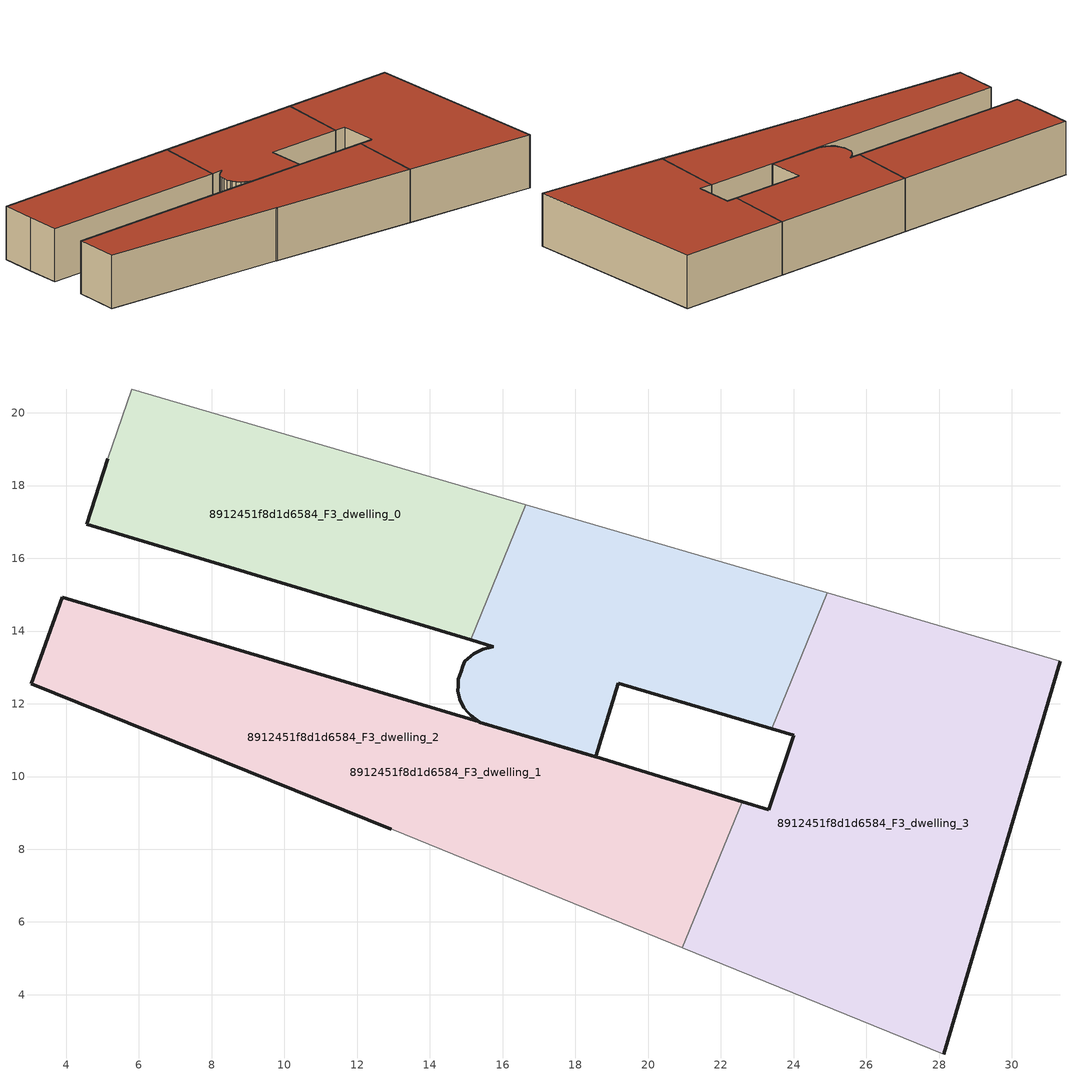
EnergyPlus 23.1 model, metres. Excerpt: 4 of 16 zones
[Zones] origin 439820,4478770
8912451f8d1d6584_F3_dwelling_0
 floor to 8912451f8d1d6584_F2_dwelling_0 (EU_floor_Construction): 15.12,13.76 16.64,17.48 5.8,20.66 5.14,18.74 4.56,16.93 z9
 wall outside (EU_wall_Construction): 15.12,13.76 4.56,16.93 5.14,18.74 z9:12
 wall adiabatic (EU_wall_Construction): 5.14,18.74 5.8,20.66 16.64,17.48 z9:12
 wall to 8912451f8d1d6584_F3_dwelling_1 (EU_wall_Construction): 16.64,17.48 15.12,13.76 z9:12
 roof outside (EU_roof_Construction): 16.64,17.48 15.12,13.76 4.56,16.93 5.14,18.74 5.8,20.66 z12
8912451f8d1d6584_F3_dwelling_1
 floor outside (EU_floor_Construction): 20.94,5.29 22.58,9.31 18.56,10.55 18.55,10.54 15.57,11.43 15.36,11.49 15.35,11.5 3.89,14.93 3.04,12.55 12.94,8.55 12.99,8.53 z9
 floor to 8912451f8d1d6584_F2_dwelling_1 (EU_floor_Construction): 23.4,11.32 24.92,15.05 16.64,17.48 15.12,13.76 15.74,13.57 15.46,13.5 15.21,13.38 14.96,13.17 14.91,13.03 14.86,12.9 14.78,12.67 14.77,12.49 14.77,12.36 14.82,12.12 14.93,11.89 15.06,11.76 15.12,11.69 15.12,11.68 15.36,11.5 15.35,11.5 15.36,11.49 15.39,11.48 15.57,11.43 18.55,10.54 18.56,10.55 19.18,12.57 z9
 wall outside (EU_wall_Construction): 23.4,11.32 19.18,12.57 18.56,10.55 18.55,10.54 15.36,11.49 15.35,11.5 15.36,11.5 15.12,11.68 15.12,11.69 15.06,11.76 14.93,11.89 14.82,12.12 14.77,12.36 14.77,12.49 14.78,12.67 14.86,12.9 14.91,13.03 14.96,13.17 15.21,13.38 15.46,13.5 15.74,13.57 15.12,13.76 z9:12
 wall adiabatic (EU_wall_Construction): 16.64,17.48 24.92,15.05 z9:12
 wall to 8912451f8d1d6584_F3_dwelling_3 (EU_wall_Construction): 24.92,15.05 23.4,11.32 z9:12
 roof outside (EU_roof_Construction): 22.58,9.31 20.94,5.29 12.99,8.53 12.94,8.55 3.04,12.55 3.89,14.93 15.35,11.5 15.36,11.49 15.57,11.43 18.55,10.54 18.56,10.55 z12; 24.92,15.05 23.4,11.32 19.18,12.57 18.56,10.55 18.55,10.54 15.57,11.43 15.36,11.49 15.35,11.5 15.36,11.5 15.12,11.68 15.12,11.69 15.06,11.76 14.93,11.89 14.82,12.12 14.77,12.36 14.77,12.49 14.78,12.67 14.86,12.9 14.91,13.03 14.96,13.17 15.21,13.38 15.46,13.5 15.74,13.57 15.12,13.76 16.64,17.48 z12
8912451f8d1d6584_F3_dwelling_2
 floor to 8912451f8d1d6584_F2_dwelling_2 (EU_floor_Construction): 20.94,5.29 22.58,9.31 18.56,10.55 18.55,10.54 15.57,11.43 15.36,11.49 15.35,11.5 3.89,14.93 3.04,12.55 12.94,8.55 12.99,8.53 z9; 23.4,11.32 24.92,15.05 16.64,17.48 15.12,13.76 15.74,13.57 15.46,13.5 15.21,13.38 14.96,13.17 14.91,13.03 14.86,12.9 14.78,12.67 14.77,12.49 14.77,12.36 14.82,12.12 14.93,11.89 15.06,11.76 15.12,11.69 15.12,11.68 15.36,11.5 15.35,11.5 15.36,11.49 15.57,11.43 15.65,11.41 18.55,10.54 18.56,10.55 19.18,12.57 z9; 18.55,10.54 15.65,11.41 15.57,11.43 z9
 wall outside (EU_wall_Construction): 12.94,8.55 3.04,12.55 3.89,14.93 15.35,11.5 15.36,11.49 18.55,10.54 18.56,10.55 22.58,9.31 z9:12
 wall adiabatic (EU_wall_Construction): 20.94,5.29 12.99,8.53 12.94,8.55 z9:12
 wall to 8912451f8d1d6584_F3_dwelling_3 (EU_wall_Construction): 22.58,9.31 20.94,5.29 z9:12
 roof outside (EU_roof_Construction): 22.58,9.31 20.94,5.29 12.99,8.53 12.94,8.55 3.04,12.55 3.89,14.93 15.35,11.5 15.36,11.49 15.57,11.43 18.55,10.54 18.56,10.55 z12; 24.92,15.05 23.4,11.32 19.18,12.57 18.56,10.55 18.55,10.54 15.57,11.43 15.36,11.49 15.35,11.5 15.36,11.5 15.12,11.68 15.12,11.69 15.06,11.76 14.93,11.89 14.82,12.12 14.77,12.36 14.77,12.49 14.78,12.67 14.86,12.9 14.91,13.03 14.96,13.17 15.21,13.38 15.46,13.5 15.74,13.57 15.12,13.76 16.64,17.48 z12
8912451f8d1d6584_F3_dwelling_3
 floor to 8912451f8d1d6584_F2_dwelling_3 (EU_floor_Construction): 28.13,2.37 31.33,13.17 24.92,15.05 23.4,11.32 24,11.14 23.32,9.08 22.58,9.31 20.94,5.29 z9
 wall outside (EU_wall_Construction): 22.58,9.31 23.32,9.08 24,11.14 23.4,11.32 / 31.33,13.17 28.13,2.37 z9:12
 wall adiabatic (EU_wall_Construction): 24.92,15.05 31.33,13.17 / 28.13,2.37 20.94,5.29 z9:12
 roof outside (EU_roof_Construction): 31.33,13.17 28.13,2.37 20.94,5.29 22.58,9.31 23.32,9.08 24,11.14 23.4,11.32 24.92,15.05 z12
[Building]
EU S2 Campaign: North Axis=0; Terrain=City; Solar Distribution=FullExterior
[Site:Location]
Madrid: Latitude=40.5; Longitude=-3.5; Time Zone=1; Elevation=609
[SizingPeriod:WeatherFileDays]
AnnualSizingPeriod: Begin Month=1; Begin Day of Month=1; End Month=12; End Day of Month=31; Day of Week for Start Day=Monday; Use Weather File Daylight Saving Period=No; Use Weather File Rain and Snow Indicators=No
[MATERIAL]
EU_InternalMass_Material: Roughness=MediumRough; Thickness=0.1; Conductivity=1; Density=1800; Specific Heat=900; Thermal Absorptance=0.9; Solar Absorptance=0.7; Visible Absorptance=0.7
[MATERIAL:NOMASS] Roughness=MediumRough; Thermal Absorptance=0.9; Solar Absorptance=0.7; Visible Absorptance=0.7
Name | Thermal Resistance
EU_wall_NoMass | 0.419739
EU_roof_NoMass | 0.352165
EU_floor_NoMass | 0.608284
[CONSTRUCTION]
EU_wall_Construction: EU_wall_NoMass
EU_roof_Construction: EU_roof_NoMass
EU_floor_Construction: EU_floor_NoMass
EU_InternalMass_Construction: EU_InternalMass_Material
[ZONE] Type=1; Multiplier=1; Ceiling Height=autocalculate; Floor Area=autocalculate; Part of Total Floor Area=Yes
Name | Volume
8912451f8d1d6584_F3_dwelling_0 | 132.59
8912451f8d1d6584_F3_dwelling_1; 8912451f8d1d6584_F3_dwelling_2 | 328.843
8912451f8d1d6584_F3_dwelling_3 | 230.717
[INTERNALMASS] Construction=EU_InternalMass_Construction
Name | Zone or ZoneList | Surface Area
8912451f8d1d6584_F3_dwelling_0_EU_InternalMass | 8912451f8d1d6584_F3_dwelling_0 | 44.1963
8912451f8d1d6584_F3_dwelling_1_EU_InternalMass | 8912451f8d1d6584_F3_dwelling_1 | 43.0303
8912451f8d1d6584_F3_dwelling_2_EU_InternalMass | 8912451f8d1d6584_F3_dwelling_2 | 66.582
8912451f8d1d6584_F3_dwelling_3_EU_InternalMass | 8912451f8d1d6584_F3_dwelling_3 | 76.9055
[OTHEREQUIPMENT] Fuel Type=Electricity; Design Level Calculation Method=Watts/Area; Power per Zone Floor Area=1; Fraction Latent=0; Fraction Radiant=0; Fraction Lost=0; Carbon Dioxide Generation Rate=0; EndUse Subcategory=EU_Step8_InternalGains
Name | Zone or ZoneList or Space or SpaceList | Schedule
EU_Step8_InternalGain_8912451f8d1d6584_F3_dwelling_0_f000 | 8912451f8d1d6584_F3_dwelling_0 | EU_Step8_GainSchedule_8912451f8d1d6584_F3_dwelling_0_f000
EU_Step8_InternalGain_8912451f8d1d6584_F3_dwelling_1_f000 | 8912451f8d1d6584_F3_dwelling_1 | EU_Step8_GainSchedule_8912451f8d1d6584_F3_dwelling_1_f000
EU_Step8_InternalGain_8912451f8d1d6584_F3_dwelling_2_f000 | 8912451f8d1d6584_F3_dwelling_2 | EU_Step8_GainSchedule_8912451f8d1d6584_F3_dwelling_2_f000
EU_Step8_InternalGain_8912451f8d1d6584_F3_dwelling_3_f000 | 8912451f8d1d6584_F3_dwelling_3 | EU_Step8_GainSchedule_8912451f8d1d6584_F3_dwelling_3_f000
[ZONEVENTILATION:DESIGNFLOWRATE] Schedule=EU_AlwaysOn; Design Flow Rate Calculation Method=AirChanges/Hour; Air Changes per Hour=0.703302; Ventilation Type=Natural; Fan Pressure Rise=0; Fan Total Efficiency=1; Constant Term Coefficient=1; Temperature Term Coefficient=0; Velocity Term Coefficient=0; Velocity Squared Term Coefficient=0; Minimum Indoor Temperature=-100; Maximum Indoor Temperature=100; Delta Temperature=-100; Minimum Outdoor Temperature=-100; Maximum Outdoor Temperature=100; Maximum Wind Speed=40
Name | Zone or ZoneList or Space or SpaceList
EU_ConstantAir_8912451f8d1d6584_F3_dwelling_0 | 8912451f8d1d6584_F3_dwelling_0
EU_ConstantAir_8912451f8d1d6584_F3_dwelling_1 | 8912451f8d1d6584_F3_dwelling_1
EU_ConstantAir_8912451f8d1d6584_F3_dwelling_2 | 8912451f8d1d6584_F3_dwelling_2
EU_ConstantAir_8912451f8d1d6584_F3_dwelling_3 | 8912451f8d1d6584_F3_dwelling_3
[HVACTEMPLATE:ZONE:IDEALLOADSAIRSYSTEM] System Availability Schedule=EU_AlwaysOn; Maximum Heating Supply Air Temperature=50; Minimum Cooling Supply Air Temperature=13; Maximum Heating Supply Air Humidity Ratio=0.0156; Minimum Cooling Supply Air Humidity Ratio=0.0077; Heating Limit=NoLimit; Cooling Limit=NoLimit; Heating Availability Schedule=EU_AlwaysOn; Cooling Availability Schedule=EU_CoolingOff; Dehumidification Control Type=ConstantSensibleHeatRatio; Cooling Sensible Heat Ratio=0.7; Dehumidification Setpoint=60; Humidification Control Type=None; Humidification Setpoint=30; Outdoor Air Method=None; Outdoor Air Flow Rate per Person=0.00944; Outdoor Air Flow Rate per Zone Floor Area=0; Outdoor Air Flow Rate per Zone=0; Demand Controlled Ventilation Type=None; Outdoor Air Economizer Type=NoEconomizer; Heat Recovery Type=None; Sensible Heat Recovery Effectiveness=0.7; Latent Heat Recovery Effectiveness=0.65
Name | Template Thermostat
8912451f8d1d6584_F3_dwelling_0 | EU_HeatOnly_8912451f8d1d6584_F3_dwelling_0
8912451f8d1d6584_F3_dwelling_1 | EU_HeatOnly_8912451f8d1d6584_F3_dwelling_1
8912451f8d1d6584_F3_dwelling_2 | EU_HeatOnly_8912451f8d1d6584_F3_dwelling_2
8912451f8d1d6584_F3_dwelling_3 | EU_HeatOnly_8912451f8d1d6584_F3_dwelling_3
[SIZING:ZONE] Zone Cooling Design Supply Air Temperature Input Method=SupplyAirTemperature; Zone Cooling Design Supply Air Temperature=13; Zone Heating Design Supply Air Temperature Input Method=SupplyAirTemperature; Zone Heating Design Supply Air Temperature=50; Zone Cooling Design Supply Air Humidity Ratio=0.008; Zone Heating Design Supply Air Humidity Ratio=0.008; Cooling Design Air Flow Method=DesignDay; Cooling Design Air Flow Rate=0; Cooling Minimum Air Flow per Zone Floor Area=0.000762; Cooling Minimum Air Flow=0; Cooling Minimum Air Flow Fraction=0.2; Heating Design Air Flow Method=DesignDay; Heating Design Air Flow Rate=0; Heating Maximum Air Flow per Zone Floor Area=0.002032; Heating Maximum Air Flow=0.141576; Heating Maximum Air Flow Fraction=0.3; Account for Dedicated Outdoor Air System=No; Dedicated Outdoor Air System Control Strategy=NeutralSupplyAir; Dedicated Outdoor Air Low Setpoint Temperature for Design=autosize; Dedicated Outdoor Air High Setpoint Temperature for Design=autosize; Zone Load Sizing Method=Sensible Load Only No Latent Load; Zone Latent Cooling Design Supply Air Humidity Ratio Input Method=HumidityRatioDifference; Zone Cooling Design Supply Air Humidity Ratio Difference=0.005; Zone Latent Heating Design Supply Air Humidity Ratio Input Method=HumidityRatioDifference; Zone Humidification Design Supply Air Humidity Ratio Difference=0.005
8912451f8d1d6584_F3_dwelling_0; 8912451f8d1d6584_F3_dwelling_1; 8912451f8d1d6584_F3_dwelling_2; 8912451f8d1d6584_F3_dwelling_3
[SCHEDULE:CONSTANT]
Name | Hourly Value
EU_AlwaysOn | 1
EU_CoolingOff | 0
[SCHEDULE:FILE] Column Number=1; Rows to Skip at Top=0; Number of Hours of Data=8760; Column Separator=Comma; Interpolate to Timestep=No; Minutes per Item=60; Adjust Schedule for Daylight Savings=Yes
Name | File
EU_Step8_GainSchedule_8912451f8d1d6584_F3_dwelling_0_f000 | ../../schedules/8912451f8d1d6584/8912451f8d1d6584_F3_dwelling_0_f000_gain.csv
EU_Step8_GainSchedule_8912451f8d1d6584_F3_dwelling_1_f000 | ../../schedules/8912451f8d1d6584/8912451f8d1d6584_F3_dwelling_1_f000_gain.csv
EU_Step8_GainSchedule_8912451f8d1d6584_F3_dwelling_2_f000 | ../../schedules/8912451f8d1d6584/8912451f8d1d6584_F3_dwelling_2_f000_gain.csv
EU_Step8_GainSchedule_8912451f8d1d6584_F3_dwelling_3_f000 | ../../schedules/8912451f8d1d6584/8912451f8d1d6584_F3_dwelling_3_f000_gain.csv
